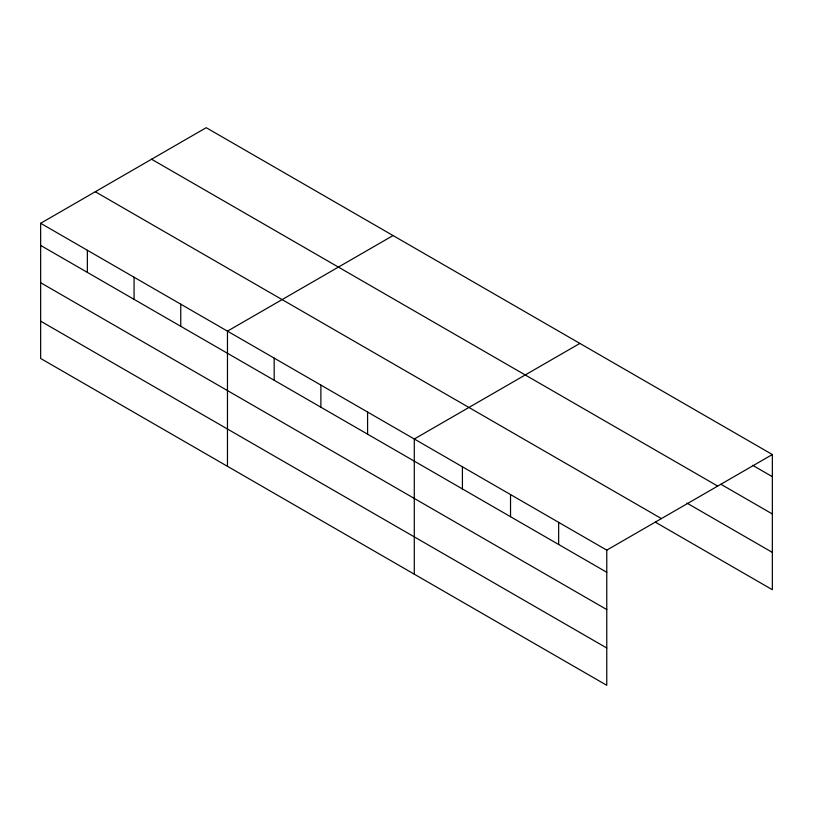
<?xml version="1.0" encoding="UTF-8"?>
<svg xmlns="http://www.w3.org/2000/svg" width="813" height="813" viewBox="0 0 813 813"><rect width="100%" height="100%" fill="white"/><g stroke="black" fill="none" stroke-linecap="round" stroke-linejoin="round"><path stroke-width="1.22" d="M606.772 609.567L606.772 550.137L40.65 223.29L40.65 358.462L606.772 685.308L606.772 609.567L40.65 282.721M655.329 522.149L772.35 589.71L772.35 454.538L206.228 127.692L40.65 223.29M393.045 235.557L227.467 331.145L227.467 466.316M579.872 343.411L414.284 439.01L414.284 574.181M606.772 550.137L772.35 454.538M752.665 465.31L772.35 476.672M720.948 484.294L772.35 513.979M151.584 159.236L717.706 486.083M687.046 503.156L772.35 552.403M95.294 191.746L661.416 518.592M40.65 245.424L606.772 572.271M40.65 321.155L606.772 648.002M558.653 522.353L558.653 544.486M510.534 494.568L510.534 516.702M462.414 466.794L462.414 488.918M367.588 412.039L367.588 434.172M320.881 385.077L320.881 407.211M274.174 358.116L274.174 380.25M180.76 304.184L180.76 326.318M134.064 277.223L134.064 299.347M87.357 250.252L87.357 272.385"/></g></svg>
